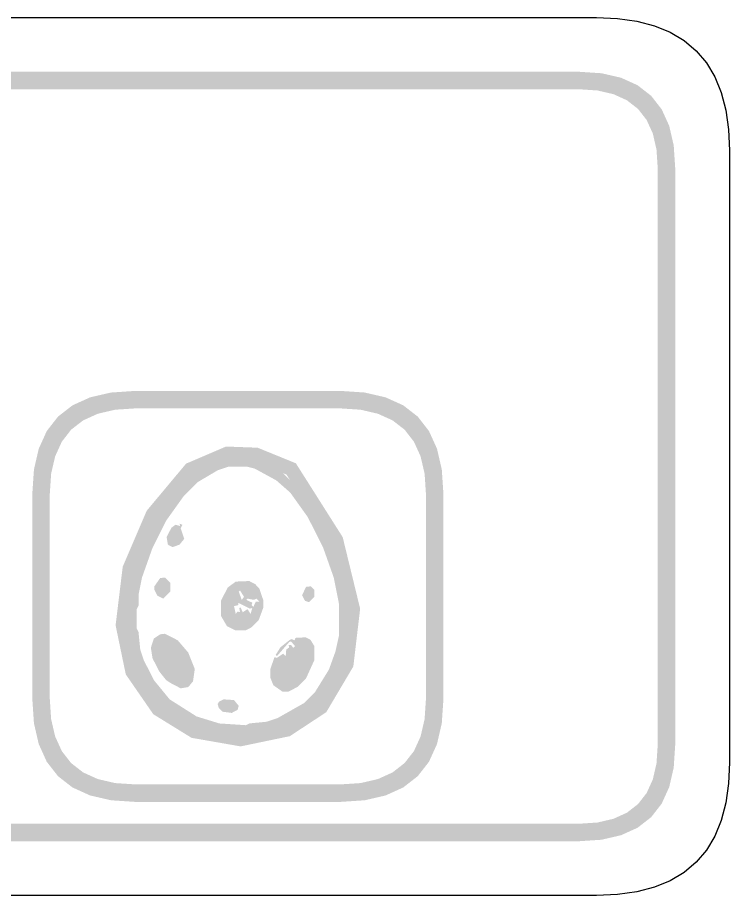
# Model space of a CAD drawing. Header units: millimetres. Extents: x 6 to 594, y 82 to 394.
# Drawn here: x 189.76 to 206.04, y 159.76 to 179.84 of the extents above; entities that cross this region are included whole.
import ezdxf

# ---------------------------------------------------------------- set-up
doc = ezdxf.new("R2010")
doc.units = ezdxf.units.MM
doc.layers.add('CUT', color=1, linetype='Continuous')
doc.layers.add('RASTER', color=7, linetype='Continuous')

msp = doc.modelspace()

# ---------------------------------------------------------------- hatches: boundary and pattern name
at = {"layer": 'RASTER'}
h = msp.add_hatch(color=7, dxfattribs=at)
h.paths.add_polyline_path([(143.2, 176.4), (143.234, 176.916), (143.337, 177.363), (143.509, 177.741), (143.75, 178.05), (144.059, 178.291), (144.438, 178.463), (144.884, 178.566), (145.4, 178.6), (202.6, 178.6), (203.116, 178.566), (203.563, 178.463), (203.941, 178.291), (204.25, 178.05), (204.491, 177.741), (204.663, 177.363), (204.766, 176.916), (204.8, 176.4), (204.8, 163.2), (204.766, 162.684), (204.663, 162.238), (204.491, 161.859), (204.25, 161.55), (203.941, 161.309), (203.563, 161.138), (203.116, 161.034), (202.6, 161), (145.4, 161), (144.884, 161.034), (144.438, 161.138), (144.059, 161.309), (143.75, 161.55), (143.509, 161.859), (143.337, 162.238), (143.234, 162.684), (143.2, 163.2)])
h.paths.add_polyline_path([(143.6, 176.4), (143.6, 163.2), (143.628, 162.778), (143.712, 162.413), (143.853, 162.103), (144.05, 161.85), (144.303, 161.653), (144.613, 161.513), (144.978, 161.428), (145.4, 161.4), (202.6, 161.4), (203.022, 161.428), (203.388, 161.513), (203.697, 161.653), (203.95, 161.85), (204.147, 162.103), (204.288, 162.413), (204.372, 162.778), (204.4, 163.2), (204.4, 176.4), (204.372, 176.822), (204.288, 177.188), (204.147, 177.497), (203.95, 177.75), (203.697, 177.947), (203.388, 178.088), (203.022, 178.172), (202.6, 178.2), (145.4, 178.2), (144.978, 178.172), (144.613, 178.088), (144.303, 177.947), (144.05, 177.75), (143.853, 177.497), (143.712, 177.188), (143.628, 176.822), (143.6, 176.4)])
h = msp.add_hatch(color=7, dxfattribs=at)
h.paths.add_polyline_path([(190.1, 168.95), (190.137, 169.501), (190.247, 169.978), (190.43, 170.382), (190.688, 170.713), (191.018, 170.97), (191.422, 171.153), (191.899, 171.263), (192.45, 171.3), (197.15, 171.3), (197.701, 171.263), (198.178, 171.153), (198.582, 170.97), (198.913, 170.713), (199.17, 170.382), (199.353, 169.978), (199.463, 169.501), (199.5, 168.95), (199.5, 164.25), (199.463, 163.699), (199.353, 163.222), (199.17, 162.818), (198.913, 162.488), (198.582, 162.23), (198.178, 162.047), (197.701, 161.937), (197.15, 161.9), (192.45, 161.9), (191.899, 161.937), (191.422, 162.047), (191.018, 162.23), (190.687, 162.488), (190.43, 162.818), (190.247, 163.222), (190.137, 163.699), (190.1, 164.25)])
h.paths.add_polyline_path([(190.5, 168.95), (190.5, 164.25), (190.53, 163.793), (190.622, 163.397), (190.774, 163.062), (190.987, 162.788), (191.262, 162.574), (191.597, 162.422), (191.993, 162.33), (192.45, 162.3), (197.15, 162.3), (197.607, 162.33), (198.003, 162.422), (198.338, 162.574), (198.612, 162.788), (198.826, 163.062), (198.978, 163.397), (199.07, 163.793), (199.1, 164.25), (199.1, 168.95), (199.07, 169.407), (198.978, 169.803), (198.826, 170.138), (198.613, 170.413), (198.338, 170.626), (198.003, 170.778), (197.607, 170.87), (197.15, 170.9), (192.45, 170.9), (191.993, 170.87), (191.597, 170.778), (191.262, 170.626), (190.987, 170.413), (190.774, 170.138), (190.622, 169.803), (190.53, 169.407), (190.5, 168.95)])
h = msp.add_hatch(color=7, dxfattribs=at)
h.paths.add_polyline_path([(194.529, 170.028), (195.252, 170.001), (196.126, 169.645), (197.197, 167.955), (197.596, 166.318), (197.44, 164.997), (196.821, 163.951), (195.988, 163.403), (194.863, 163.169), (193.741, 163.365), (192.866, 163.905), (192.237, 164.816), (192.004, 165.939), (192.167, 167.279), (192.716, 168.56), (193.616, 169.637)])
h.paths.add_polyline_path([(194.589, 169.705), (193.812, 169.373), (192.992, 168.391), (192.479, 167.195), (192.328, 165.953), (192.537, 164.944), (193.091, 164.142), (193.857, 163.669), (194.858, 163.495), (195.864, 163.704), (196.583, 164.177), (197.13, 165.101), (197.272, 166.298), (196.899, 167.829), (195.911, 169.388), (195.184, 169.683), (194.589, 169.705)])
h = msp.add_hatch(color=7, dxfattribs=at)
h.paths.add_polyline_path([(194.51, 169.754), (195.102, 169.766), (195.343, 169.685), (195.837, 169.416), (196.28, 168.974), (196.561, 168.572), (196.871, 167.997), (197.152, 167.273), (197.313, 166.589), (197.313, 165.624), (197.273, 165.423), (197.072, 164.82), (196.883, 164.486), (196.4, 163.963), (196.159, 163.802), (195.785, 163.613), (195.182, 163.453), (194.458, 163.453), (194.257, 163.493), (193.775, 163.654), (193.36, 163.883), (192.999, 164.164), (192.757, 164.446), (192.407, 165.142), (192.287, 165.624), (192.287, 166.509), (192.327, 166.589), (192.367, 166.991), (192.488, 167.393), (192.838, 168.21), (193.159, 168.732), (193.602, 169.255), (194.044, 169.577)])
h.paths.add_polyline_path([(194.579, 169.565), (194.338, 169.484), (193.883, 169.215), (193.561, 168.893), (193.159, 168.33), (192.85, 167.715), (192.608, 167.032), (192.528, 166.629), (192.528, 166.388), (192.488, 166.308), (192.488, 165.865), (192.528, 165.785), (192.568, 165.383), (192.649, 165.142), (192.878, 164.687), (193.24, 164.245), (193.855, 163.855), (194.378, 163.694), (194.981, 163.654), (195.061, 163.694), (195.463, 163.734), (195.705, 163.815), (196.32, 164.164), (196.561, 164.406), (196.883, 164.928), (197.032, 165.343), (197.112, 165.705), (197.112, 166.428), (196.992, 167.032), (196.75, 167.715), (196.4, 168.411), (195.998, 168.974), (195.677, 169.255), (195.182, 169.525), (195.021, 169.565)])
h.paths.add_polyline_path([(193.465, 168.266), (193.533, 168.238), (193.493, 168.157), (193.574, 167.916), (193.465, 167.783), (193.304, 167.727), (193.2, 167.783), (193.171, 167.956), (193.28, 168.17), (193.372, 168.238), (193.481, 168.21)])
h.paths.add_polyline_path([(193.023, 167.019), (193.131, 167.032), (193.252, 166.911), (193.252, 166.71), (193.091, 166.549), (192.958, 166.617), (192.89, 166.75), (192.89, 166.83)])
h.paths.add_polyline_path([(194.752, 166.939), (195.061, 166.951), (195.194, 166.883), (195.291, 166.778), (195.383, 166.509), (195.383, 166.348), (195.275, 166.054), (195.114, 165.894), (194.981, 165.825), (194.74, 165.825), (194.551, 165.918), (194.418, 166.147), (194.418, 166.509), (194.567, 166.802)])
h.paths.add_polyline_path([(196.36, 166.818), (196.469, 166.83), (196.549, 166.75), (196.549, 166.589), (196.429, 166.469), (196.336, 166.497), (196.268, 166.629)])
h.paths.add_polyline_path([(194.848, 166.738), (194.82, 166.71), (194.888, 166.521), (194.941, 166.589)])
h.paths.add_polyline_path([(195.021, 166.549), (194.993, 166.521), (195.13, 166.456), (195.114, 166.4), (195.154, 166.36), (195.21, 166.481), (195.291, 166.481), (195.222, 166.549), (195.17, 166.521)])
h.paths.add_polyline_path([(194.808, 166.456), (194.808, 166.4), (194.712, 166.376), (194.752, 166.199), (194.792, 166.255), (194.848, 166.239), (194.832, 166.336), (194.86, 166.348), (194.913, 166.239), (195.021, 166.308), (195.09, 166.199), (195.13, 166.336), (195.073, 166.32)])
h.paths.add_polyline_path([(193.023, 165.733), (193.131, 165.745), (193.425, 165.596), (193.666, 165.314), (193.815, 164.94), (193.775, 164.659), (193.666, 164.526), (193.493, 164.498), (193.28, 164.607), (193.159, 164.687), (192.999, 164.888), (192.85, 165.182), (192.81, 165.423), (192.878, 165.636)])
h.paths.add_polyline_path([(196.119, 165.652), (196.348, 165.664), (196.457, 165.612), (196.549, 165.463), (196.549, 165.142), (196.36, 164.727), (196.159, 164.526), (195.946, 164.418), (195.825, 164.418), (195.612, 164.567), (195.544, 164.739), (195.544, 164.94), (195.636, 165.21), (195.693, 165.194), (195.837, 165.29), (195.894, 165.234), (195.906, 165.383), (195.974, 165.435), (195.958, 165.491), (196.014, 165.491), (196.067, 165.423), (196.107, 165.463), (196.014, 165.572), (195.974, 165.556), (195.693, 165.234), (195.665, 165.262), (195.773, 165.435), (195.974, 165.596), (196.026, 165.624), (196.095, 165.596)])
h.paths.add_polyline_path([(194.47, 164.245), (194.712, 164.229), (194.82, 164.096), (194.792, 164.004), (194.659, 163.935), (194.446, 163.963), (194.366, 164.044), (194.338, 164.136), (194.366, 164.189)])

# ---------------------------------------------------------------- linework, layer by layer
at = {"layer": 'CUT'}
msp.add_lwpolyline([(144.999, 179.84), (203.001, 179.84), (203.483, 179.819), (203.925, 179.756), (204.325, 179.651), (204.685, 179.503), (205.003, 179.312), (205.278, 179.078), (205.512, 178.803), (205.703, 178.485), (205.851, 178.125), (205.956, 177.725), (206.019, 177.283), (206.04, 176.801), (206.04, 162.799), (206.019, 162.317), (205.956, 161.875), (205.851, 161.475), (205.703, 161.115), (205.512, 160.797), (205.278, 160.522), (205.003, 160.288), (204.685, 160.097), (204.325, 159.949), (203.925, 159.844), (203.483, 159.781), (203.001, 159.76), (144.999, 159.76)], dxfattribs=at)

doc.saveas('drawing.dxf')
